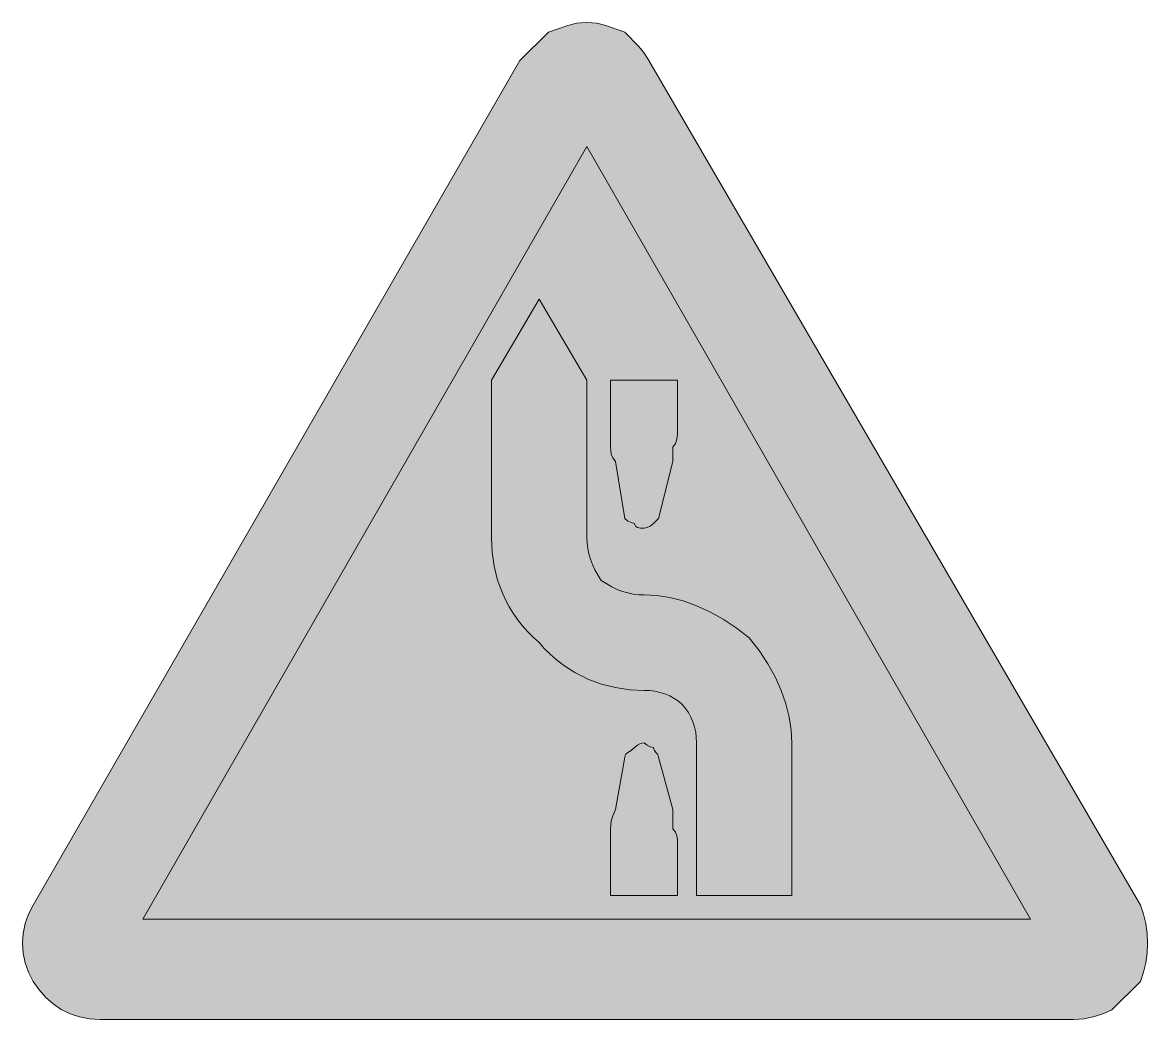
# Model space of a CAD drawing. Header units: metres. Extents: x 141 to 424, y 10 to 260.
import ezdxf

# ---------------------------------------------------------------- set-up
doc = ezdxf.new("R2010")
doc.units = ezdxf.units.M
for name, color, linetype, true_color in [('FILL_BLACK_000000', 7, 'Continuous', 0x000000), ('FILL_RED_FF0000', 7, 'Continuous', 0xff0000), ('FILL_WHITE_FFFFFF', 7, 'Continuous', 0xffffff)]:
    doc.layers.add(name, color=color, linetype=linetype, true_color=true_color)

msp = doc.modelspace()

# ---------------------------------------------------------------- hatches: boundary and pattern name
at = {"layer": 'FILL_BLACK_000000', "true_color": 0x000000}
h = msp.add_hatch(color=7, dxfattribs=at)
h.dxf.hatch_style = 1
h.paths.add_polyline_path([(334.53, 40.8), (310.53, 40.8), (310.53, 79.2), (310.47, 80.55), (310.31, 81.88), (310.02, 83.19), (309.63, 84.45), (309.12, 85.66), (308.51, 86.79), (307.77, 87.85), (306.93, 88.8), (305.98, 89.64), (304.92, 90.37), (303.79, 90.99), (302.58, 91.5), (301.32, 91.89), (300.01, 92.17), (298.68, 92.34), (297.33, 92.4), (293.73, 92.57), (290.17, 93.09), (286.66, 93.98), (283.23, 95.25), (281.56, 96.03), (279.92, 96.91), (278.31, 97.89), (276.74, 98.98), (275.22, 100.17), (273.74, 101.47), (272.31, 102.88), (270.93, 104.4), (269.41, 105.78), (268, 107.21), (266.7, 108.69), (265.51, 110.21), (264.42, 111.78), (263.44, 113.39), (262.56, 115.03), (261.78, 116.7), (260.51, 120.13), (259.62, 123.64), (259.1, 127.2), (258.93, 130.8), (258.93, 170.4), (270.93, 190.8), (282.93, 170.4), (282.93, 130.8), (282.99, 129.45), (283.16, 128.1), (283.44, 126.75), (283.83, 125.4), (284.34, 124.05), (284.96, 122.7), (286.53, 120), (289.23, 118.42), (290.58, 117.81), (291.93, 117.3), (293.28, 116.91), (294.63, 116.62), (295.98, 116.46), (297.33, 116.4), (300.53, 116.23), (303.82, 115.72), (307.16, 114.88), (310.53, 113.7), (313.9, 112.18), (317.24, 110.32), (320.53, 108.13), (323.73, 105.6), (326.26, 102.4), (328.46, 99.11), (330.31, 95.77), (331.83, 92.4), (333.01, 89.03), (333.85, 85.69), (334.36, 82.4), (334.53, 79.2), (334.53, 40.8)])
h = msp.add_hatch(color=7, dxfattribs=at)
h.dxf.hatch_style = 1
h.paths.add_polyline_path([(305.73, 158.4), (305.71, 156.81), (305.58, 155.55), (305.22, 154.52), (304.53, 153.6), (304.53, 150), (300.93, 135.6), (299.73, 134.4), (298.85, 133.71), (298.08, 133.35), (297.33, 133.2), (296.45, 133.22), (295.68, 133.35), (295.14, 133.71), (294.98, 134), (294.93, 134.4), (294.05, 134.59), (293.28, 135), (292.53, 135.6), (290.13, 150), (289.44, 150.9), (289.08, 151.8), (288.95, 152.7), (288.93, 153.6), (288.93, 158.4), (288.93, 170.4), (305.73, 170.4), (305.73, 158.4)])
h = msp.add_hatch(color=7, dxfattribs=at)
h.dxf.hatch_style = 1
h.paths.add_polyline_path([(288.93, 40.8), (288.93, 54), (288.93, 57.6), (288.95, 58.52), (289.08, 59.55), (289.44, 60.81), (290.13, 62.4), (292.53, 75.6), (292.58, 76), (292.74, 76.31), (293.28, 76.8), (294.05, 77.29), (294.93, 78), (295.68, 78.6), (296.45, 79.01), (297.33, 79.2), (298.08, 78.6), (298.85, 78.19), (299.73, 78), (299.78, 77.6), (299.92, 77.29), (300.33, 76.8), (300.74, 76.31), (300.88, 76), (300.93, 75.6), (304.53, 62.4), (304.53, 57.6), (305.22, 56.7), (305.58, 55.8), (305.71, 54.9), (305.73, 54), (305.73, 40.8), (288.93, 40.8)])
at = {"layer": 'FILL_RED_FF0000', "true_color": 0xff0000}
h = msp.add_hatch(color=7, dxfattribs=at)
h.dxf.hatch_style = 1
h.paths.add_polyline_path([(266.13, 250.8), (273.33, 258), (278.13, 259.65), (280.42, 260.19), (281.63, 260.35), (282.93, 260.4), (284.23, 260.35), (285.44, 260.19), (287.73, 259.65), (292.53, 258), (295.98, 254.4), (297.42, 252.6), (298.53, 250.8), (422.13, 38.4), (422.92, 36.1), (423.48, 33.71), (423.82, 31.27), (423.93, 28.8), (423.82, 26.33), (423.48, 23.89), (422.92, 21.5), (422.13, 19.2), (414.93, 12), (412.92, 11.12), (410.58, 10.35), (408.01, 9.81), (405.33, 9.6), (160.53, 9.6), (157.89, 9.77), (155.37, 10.26), (153, 11.06), (150.78, 12.15), (148.73, 13.53), (146.86, 15.17), (145.19, 17.06), (143.73, 19.2), (142.55, 21.5), (141.71, 23.89), (141.2, 26.33), (141.03, 28.8), (141.2, 31.27), (141.71, 33.71), (142.55, 36.1), (143.73, 38.4), (266.13, 250.8)])
at = {"layer": 'FILL_WHITE_FFFFFF', "true_color": 0xffffff}
h = msp.add_hatch(color=7, dxfattribs=at)
h.dxf.hatch_style = 1
h.paths.add_polyline_path([(171.33, 34.8), (282.93, 229.2), (394.53, 34.8), (171.33, 34.8)])

# ---------------------------------------------------------------- linework, layer by layer
at = {"layer": 'FILL_BLACK_000000', "lineweight": 0, "true_color": 0x000000}
for points in [[(334.53, 40.8), (310.53, 40.8), (310.53, 79.2), (310.47, 80.55), (310.31, 81.88), (310.02, 83.19), (309.63, 84.45), (309.12, 85.66), (308.51, 86.79), (307.77, 87.85), (306.93, 88.8), (305.98, 89.64), (304.92, 90.37), (303.79, 90.99), (302.58, 91.5), (301.32, 91.89), (300.01, 92.17), (298.68, 92.34), (297.33, 92.4), (293.73, 92.57), (290.17, 93.09), (286.66, 93.98), (283.23, 95.25), (281.56, 96.03), (279.92, 96.91), (278.31, 97.89), (276.74, 98.98), (275.22, 100.17), (273.74, 101.47), (272.31, 102.88), (270.93, 104.4), (269.41, 105.78), (268, 107.21), (266.7, 108.69), (265.51, 110.21), (264.42, 111.78), (263.44, 113.39), (262.56, 115.03), (261.78, 116.7), (260.51, 120.13), (259.62, 123.64), (259.1, 127.2), (258.93, 130.8), (258.93, 170.4), (270.93, 190.8), (282.93, 170.4), (282.93, 130.8), (282.99, 129.45), (283.16, 128.1), (283.44, 126.75), (283.83, 125.4), (284.34, 124.05), (284.96, 122.7), (286.53, 120), (289.23, 118.42), (290.58, 117.81), (291.93, 117.3), (293.28, 116.91), (294.63, 116.62), (295.98, 116.46), (297.33, 116.4), (300.53, 116.23), (303.82, 115.72), (307.16, 114.88), (310.53, 113.7), (313.9, 112.18), (317.24, 110.32), (320.53, 108.13), (323.73, 105.6), (326.26, 102.4), (328.46, 99.11), (330.31, 95.77), (331.83, 92.4), (333.01, 89.03), (333.85, 85.69), (334.36, 82.4), (334.53, 79.2)], [(305.73, 158.4), (305.71, 156.81), (305.58, 155.55), (305.22, 154.52), (304.53, 153.6), (304.53, 150), (300.93, 135.6), (299.73, 134.4), (298.85, 133.71), (298.08, 133.35), (297.33, 133.2), (296.45, 133.22), (295.68, 133.35), (295.14, 133.71), (294.98, 134), (294.93, 134.4), (294.05, 134.59), (293.28, 135), (292.53, 135.6), (290.13, 150), (289.44, 150.9), (289.08, 151.8), (288.95, 152.7), (288.93, 153.6), (288.93, 158.4), (288.93, 170.4), (305.73, 170.4)], [(288.93, 40.8), (288.93, 54), (288.93, 57.6), (288.95, 58.52), (289.08, 59.55), (289.44, 60.81), (290.13, 62.4), (292.53, 75.6), (292.58, 76), (292.74, 76.31), (293.28, 76.8), (294.05, 77.29), (294.93, 78), (295.68, 78.6), (296.45, 79.01), (297.33, 79.2), (298.08, 78.6), (298.85, 78.19), (299.73, 78), (299.78, 77.6), (299.92, 77.29), (300.33, 76.8), (300.74, 76.31), (300.88, 76), (300.93, 75.6), (304.53, 62.4), (304.53, 57.6), (305.22, 56.7), (305.58, 55.8), (305.71, 54.9), (305.73, 54), (305.73, 40.8)]]:
    msp.add_lwpolyline(points, close=True, dxfattribs=at)
at = {"layer": 'FILL_RED_FF0000', "lineweight": 0, "true_color": 0xff0000}
msp.add_lwpolyline([(266.13, 250.8), (273.33, 258), (278.13, 259.65), (280.42, 260.19), (281.63, 260.35), (282.93, 260.4), (284.23, 260.35), (285.44, 260.19), (287.73, 259.65), (292.53, 258), (295.98, 254.4), (297.42, 252.6), (298.53, 250.8), (422.13, 38.4), (422.92, 36.1), (423.48, 33.71), (423.82, 31.27), (423.93, 28.8), (423.82, 26.33), (423.48, 23.89), (422.92, 21.5), (422.13, 19.2), (414.93, 12), (412.92, 11.12), (410.58, 10.35), (408.01, 9.81), (405.33, 9.6), (160.53, 9.6), (157.89, 9.77), (155.37, 10.26), (153, 11.06), (150.78, 12.15), (148.73, 13.53), (146.86, 15.17), (145.19, 17.06), (143.73, 19.2), (142.55, 21.5), (141.71, 23.89), (141.2, 26.33), (141.03, 28.8), (141.2, 31.27), (141.71, 33.71), (142.55, 36.1), (143.73, 38.4)], close=True, dxfattribs=at)
at = {"layer": 'FILL_WHITE_FFFFFF', "lineweight": 0, "true_color": 0xff0000}
msp.add_lwpolyline([(171.33, 34.8), (282.93, 229.2), (394.53, 34.8)], close=True, dxfattribs=at)

doc.saveas('drawing.dxf')
